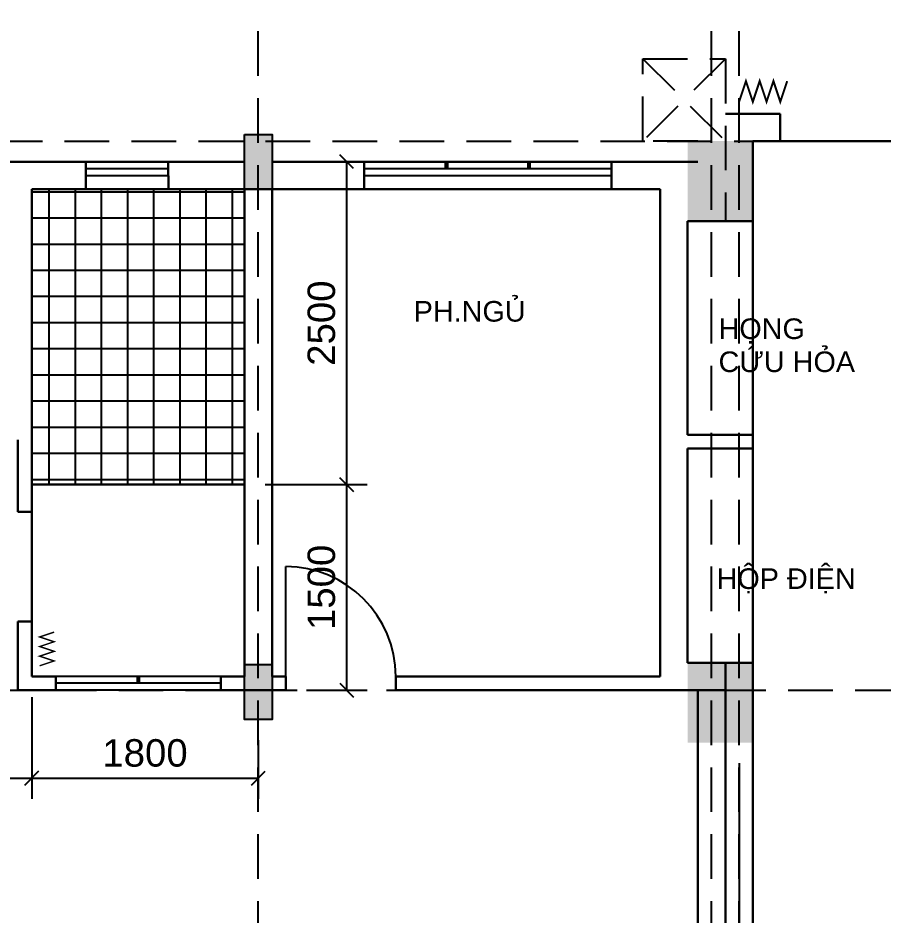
# Model space of a CAD drawing. Extents: x -100 to 171306, y -3236 to 60448.
# Drawn here: x 26802 to 33100, y 13780 to 20316 of the extents above; entities that cross this region are included whole.
import ezdxf

# ---------------------------------------------------------------- set-up
doc = ezdxf.new("R2010")
doc.units = 0
doc.header["$LTSCALE"] = 1300
doc.linetypes.add('HIDDEN', pattern=[0.375, 0.25, -0.125])
doc.layers.get('0').update_dxf_attribs({"linetype": 'CONTINUOUS'})
doc.layers.get('DEFPOINTS').update_dxf_attribs({"linetype": 'CONTINUOUS'})
for name, color, linetype in [('COT', 1, 'CONTINUOUS'), ('CUA', 4, 'CONTINUOUS'), ('HATCH', 5, 'CONTINUOUS'), ('RANH', 2, 'CONTINUOUS'), ('TEXT', 7, 'CONTINUOUS'), ('TIM', 6, 'CONTINUOUS')]:
    doc.layers.add(name, color=color, linetype=linetype)
doc.layers.add('TUONG', color=3, linetype='CONTINUOUS', lineweight=30)
doc.styles.add('VN', font='VHELVEN.TTF')
doc.styles.add('VNI-HELVE', font='VHELVEN.TTF')
doc.dimstyles.new('DIM100S', dxfattribs={"dimscale": 0, "dimtxt": 200, "dimasz": 100, "dimexe": 150, "dimexo": 150, "dimgap": 80, "dimtad": 1, "dimdec": 0, "dimrnd": 50, "dimzin": 0, "dimdsep": 46, "dimtxsty": 'VNI-HELVE', "dimblk1": 'OBLIQUE', "dimblk2": 'OBLIQUE', "dimsah": 1, "dimcen": 0, "dimclrd": 6, "dimclre": 6, "dimclrt": 6, "dimadec": 0, "dimazin": 0, "dimtfac": 1, "dimtdec": 0, "dimtmove": 0, "dimatfit": 3, "dimfxl": 1, "dimtolj": 1, "dimtzin": 0, "dimarcsym": 0})

# ---------------------------------------------------------------- blocks, each defined once
blk = doc.blocks.new('SX')
at = {"layer": 'CUA', "const_width": 15}
blk.add_lwpolyline([(0, 0), (50, 150), (100, 0), (150, 150), (200, 0), (250, 150), (300, 0), (350, 150)], dxfattribs=at)
blk = doc.blocks.new('S12A')
at = {"layer": 'CUA', "color": 4, "linetype": 'Continuous'}
for p, q in [((-600, 50), (600, 50)), ((-600, 0), (600, 0)), ((-600, -50), (600, -50))]:
    blk.add_line(p, q, dxfattribs=at)
at = {"layer": 'CUA', "color": 4, "linetype": 'Continuous', "const_width": 30}
blk.add_lwpolyline([(0, 0), (0, 50)], dxfattribs=at)
blk = doc.blocks.new('PN')
at = {"layer": 'TEXT', "style": 'VN'}
blk.add_text('PH.NGUÛ', height=150, dxfattribs=at).set_placement((-475.6, -53.5))
blk = doc.blocks.new('_OBLIQUE')
at = {"color": 0, "linetype": 'ByBlock'}
blk.add_line((-0.5, -0.5), (0.5, 0.5), dxfattribs=at)
blk = doc.blocks.new('*D225')
at = {"layer": 'DEFPOINTS', "color": 0, "linetype": 'Continuous', "transparency": 16777216}
for p in [(26901.8, 15518.7), (25251.8, 15205.4), (26901.8, 14777.6)]:
    blk.add_point(p, dxfattribs=at)
at = {"layer": 'TIM', "color": 6, "linetype": 'Continuous', "lineweight": -2, "transparency": 16777216}
for p, q in [((26901.8, 15368.7), (26901.8, 14627.6)), ((25251.8, 15055.4), (25251.8, 14627.6)), ((25251.8, 14777.6), (26901.8, 14777.6))]:
    blk.add_line(p, q, dxfattribs=at)
at = {"layer": 'TIM', "color": 6, "linetype": 'Continuous', "lineweight": -2, "transparency": 16777216, "xscale": 100, "yscale": 100, "zscale": 100, "rotation": 180}
blk.add_blockref('_OBLIQUE', (25251.8, 14777.6), dxfattribs=at)
at = {"layer": 'TIM', "color": 6, "linetype": 'Continuous', "lineweight": -2, "transparency": 16777216, "xscale": 100, "yscale": 100, "zscale": 100}
blk.add_blockref('_OBLIQUE', (26901.8, 14777.6), dxfattribs=at)
at = {"layer": 'TIM', "color": 6, "linetype": 'Continuous', "transparency": 16777216, "insert": (26076.8, 14960.3), "char_height": 200, "attachment_point": 5, "style": 'VNI-HELVE'}
blk.add_mtext('\\A1;1800', dxfattribs=at)
blk = doc.blocks.new('*D226')
at = {"layer": 'DEFPOINTS', "color": 0, "linetype": 'Continuous', "transparency": 16777216}
for p in [(26901.8, 15518.7), (28551.8, 15205.4), (28551.8, 14777.6)]:
    blk.add_point(p, dxfattribs=at)
at = {"layer": 'TIM', "color": 6, "linetype": 'Continuous', "lineweight": -2, "transparency": 16777216}
for p, q in [((26901.8, 15368.7), (26901.8, 14627.6)), ((28551.8, 15055.4), (28551.8, 14627.6)), ((26901.8, 14777.6), (28551.8, 14777.6))]:
    blk.add_line(p, q, dxfattribs=at)
at = {"layer": 'TIM', "color": 6, "linetype": 'Continuous', "lineweight": -2, "transparency": 16777216, "xscale": 100, "yscale": 100, "zscale": 100, "rotation": 180}
blk.add_blockref('_OBLIQUE', (26901.8, 14777.6), dxfattribs=at)
at = {"layer": 'TIM', "color": 6, "linetype": 'Continuous', "lineweight": -2, "transparency": 16777216, "xscale": 100, "yscale": 100, "zscale": 100}
blk.add_blockref('_OBLIQUE', (28551.8, 14777.6), dxfattribs=at)
at = {"layer": 'TIM', "color": 6, "linetype": 'Continuous', "transparency": 16777216, "insert": (27726.8, 14960.3), "char_height": 200, "attachment_point": 5, "style": 'VNI-HELVE'}
blk.add_mtext('\\A1;1800', dxfattribs=at)
blk = doc.blocks.new('*D239')
at = {"layer": 'DEFPOINTS', "color": 0, "linetype": 'Continuous', "transparency": 16777216}
for p in [(26051.8, 17243.6), (25869, 15418.7), (26801.8, 15418.7)]:
    blk.add_point(p, dxfattribs=at)
at = {"layer": 'TIM', "color": 6, "linetype": 'Continuous', "lineweight": -2, "transparency": 16777216}
for p, q in [((25901.8, 17243.6), (25719, 17243.6)), ((25869, 17243.6), (25869, 15418.7)), ((26651.8, 15418.7), (25719, 15418.7))]:
    blk.add_line(p, q, dxfattribs=at)
at = {"layer": 'TIM', "color": 6, "linetype": 'Continuous', "lineweight": -2, "transparency": 16777216, "xscale": 100, "yscale": 100, "zscale": 100}
for p, rotation in [((25869, 17243.6), 90), ((25869, 15418.7), 270)]:
    blk.add_blockref('_OBLIQUE', p, dxfattribs=dict(at, rotation=rotation))
at = {"layer": 'TIM', "color": 6, "linetype": 'Continuous', "transparency": 16777216, "insert": (25686.2, 16331.2), "char_height": 200, "attachment_point": 5, "rotation": 90, "style": 'VNI-HELVE'}
blk.add_mtext('\\A1;1800', dxfattribs=at)
blk = doc.blocks.new('*D240')
at = {"layer": 'DEFPOINTS', "color": 0, "linetype": 'Continuous', "transparency": 16777216}
for p in [(28651.8, 19268.7), (28451.8, 16916.5), (29194.5, 16916.5)]:
    blk.add_point(p, dxfattribs=at)
at = {"layer": 'TIM', "color": 6, "linetype": 'Continuous', "lineweight": -2, "transparency": 16777216}
for p, q in [((28801.8, 19268.7), (29344.5, 19268.7)), ((29194.5, 19268.7), (29194.5, 16916.5)), ((28601.8, 16916.5), (29344.5, 16916.5))]:
    blk.add_line(p, q, dxfattribs=at)
at = {"layer": 'TIM', "color": 6, "linetype": 'Continuous', "lineweight": -2, "transparency": 16777216, "xscale": 100, "yscale": 100, "zscale": 100}
for p, rotation in [((29194.5, 19268.7), 90), ((29194.5, 16916.5), 270)]:
    blk.add_blockref('_OBLIQUE', p, dxfattribs=dict(at, rotation=rotation))
at = {"layer": 'TIM', "color": 6, "linetype": 'Continuous', "transparency": 16777216, "insert": (29011.7, 18092.6), "char_height": 200, "attachment_point": 5, "rotation": 90, "style": 'VNI-HELVE'}
blk.add_mtext('\\A1;2500', dxfattribs=at)
blk = doc.blocks.new('*D241')
at = {"layer": 'DEFPOINTS', "color": 0, "linetype": 'Continuous', "transparency": 16777216}
for p in [(28651.8, 16916.5), (28751.8, 15418.7), (29194.5, 15418.7)]:
    blk.add_point(p, dxfattribs=at)
at = {"layer": 'TIM', "color": 6, "linetype": 'Continuous', "lineweight": -2, "transparency": 16777216}
for p, q in [((28801.8, 16916.5), (29344.5, 16916.5)), ((29194.5, 16916.5), (29194.5, 15418.7)), ((28901.8, 15418.7), (29344.5, 15418.7))]:
    blk.add_line(p, q, dxfattribs=at)
at = {"layer": 'TIM', "color": 6, "linetype": 'Continuous', "lineweight": -2, "transparency": 16777216, "xscale": 100, "yscale": 100, "zscale": 100}
for p, rotation in [((29194.5, 16916.5), 90), ((29194.5, 15418.7), 270)]:
    blk.add_blockref('_OBLIQUE', p, dxfattribs=dict(at, rotation=rotation))
at = {"layer": 'TIM', "color": 6, "linetype": 'Continuous', "transparency": 16777216, "insert": (29011.7, 16167.6), "char_height": 200, "attachment_point": 5, "rotation": 90, "style": 'VNI-HELVE'}
blk.add_mtext('\\A1;1500', dxfattribs=at)
blk = doc.blocks.new('*D268')
at = {"layer": 'DEFPOINTS', "color": 0, "linetype": 'Continuous', "transparency": 16777216}
for p in [(32051.8, 15035.8), (34151.8, 13568.7), (34151.8, 12878.6)]:
    blk.add_point(p, dxfattribs=at)
at = {"layer": 'TIM', "color": 6, "linetype": 'Continuous', "lineweight": -2, "transparency": 16777216}
for p, q in [((32051.8, 14885.8), (32051.8, 12728.6)), ((34151.8, 13418.7), (34151.8, 12728.6)), ((32051.8, 12878.6), (34151.8, 12878.6))]:
    blk.add_line(p, q, dxfattribs=at)
at = {"layer": 'TIM', "color": 6, "linetype": 'Continuous', "lineweight": -2, "transparency": 16777216, "xscale": 100, "yscale": 100, "zscale": 100, "rotation": 180}
blk.add_blockref('_OBLIQUE', (32051.8, 12878.6), dxfattribs=at)
at = {"layer": 'TIM', "color": 6, "linetype": 'Continuous', "lineweight": -2, "transparency": 16777216, "xscale": 100, "yscale": 100, "zscale": 100}
blk.add_blockref('_OBLIQUE', (34151.8, 12878.6), dxfattribs=at)
at = {"layer": 'TIM', "color": 6, "linetype": 'Continuous', "transparency": 16777216, "insert": (33101.8, 13061.4), "char_height": 200, "attachment_point": 5, "style": 'VNI-HELVE'}
blk.add_mtext('\\A1;2200', dxfattribs=at)
blk = doc.blocks.new('S18B')
at = {"layer": 'CUA', "color": 4, "linetype": 'Continuous'}
for p, q in [((-900, 100), (900, 100)), ((-900, 50), (900, 50)), ((-900, 0), (900, 0)), ((-900, -100), (900, -100))]:
    blk.add_line(p, q, dxfattribs=at)
at = {"layer": 'CUA', "color": 4, "linetype": 'Continuous', "const_width": 30}
for points in [[(-300, 50), (-300, 100)], [(300, 50), (300, 100)]]:
    blk.add_lwpolyline(points, dxfattribs=at)

msp = doc.modelspace()

# ---------------------------------------------------------------- hatches: boundary and pattern name
at = {"layer": 'HATCH', "linetype": 'Continuous'}
h = msp.add_hatch(dxfattribs=at)
h.set_pattern_fill('NET', color=5, scale=60, style=0)
h.set_pattern_definition([(0, (-212.2, 4e-12), (0, 190.5), []), (90, (-212.2, 4e-12), (-190.5, 1e-14), [])])
h.paths.add_polyline_path([(22051.8, 16916.5), (23601.8, 16916.5), (23601.8, 19068.7), (22051.8, 19068.7)])
h.paths.add_polyline_path([(28451.8, 18668.7), (28451.8, 19068.7), (26901.8, 19068.7), (26901.8, 18817.2), (26901.8, 18217.2), (26901.8, 17137.9), (26901.8, 16916.5), (28451.8, 16916.5), (28451.8, 17468.7)])

# ---------------------------------------------------------------- linework, layer by layer
at = {"layer": 'COT', "linetype": 'Continuous'}
for points in [[(28451.8, 19468.1), (28651.8, 19468.1), (28651.8, 19068.7), (28451.8, 19068.7)], [(28451.8, 15604.8), (28651.8, 15604.8), (28651.8, 15205.4), (28451.8, 15205.4)]]:
    msp.add_lwpolyline(points, close=True, dxfattribs=at)
for points in [[(28451.8, 19068.7), (28651.8, 19068.7), (28451.8, 19468.1), (28651.8, 19468.1)], [(28451.8, 15205.4), (28651.8, 15205.4), (28451.8, 15604.8), (28651.8, 15604.8)]]:
    msp.add_solid(points, dxfattribs=at)
at = {"layer": 'COT', "color": 1, "linetype": 'Continuous'}
for points in [[(31676.8, 18835.8), (31676.8, 19418.7), (31951.8, 18835.8), (31951.9, 19418.7)], [(31876.8, 18835.8), (31876.8, 19418.7), (32151.8, 18835.8), (32151.9, 19418.7)], [(31676.8, 15035.8), (31676.8, 15618.7), (31951.8, 15035.8), (31951.8, 15618.7)], [(31876.8, 15035.8), (31876.8, 15618.7), (32151.8, 15035.8), (32151.9, 15618.7)]]:
    msp.add_solid(points, dxfattribs=at)
at = {"layer": 'CUA', "color": 4, "linetype": 'Continuous'}
for p, q in [((27092.3, 19268), (27692.3, 19268)), ((27296.7, 19218.2), (27896.7, 19218.2)), ((27296.7, 19168.2), (27896.7, 19168.2)), ((28751.8, 15518.7), (28751.8, 16318.7))]:
    msp.add_line(p, q, dxfattribs=at)
msp.add_arc((28751.8, 15518.7), 800, 0, 90, dxfattribs=at)
at = {"layer": 'RANH', "color": 2, "linetype": 'HIDDEN'}
for p, q in [((28551.8, 7218.7), (28551.8, 28379.8)), ((31851.8, 7218.7), (31851.8, 28379.8)), ((32051.8, 7218.7), (32051.8, 28379.8)), ((31351.8, 20018.7), (31951.8, 19418.7)), ((31951.8, 20018.7), (31351.8, 19418.7)), ((31351.8, 19418.7), (31351.8, 20018.7)), ((31351.8, 20018.7), (31951.8, 20018.7)), ((31951.8, 20018.7), (31951.8, 18835.8)), ((11541.9, 19418.7), (64573, 19418.7)), ((31751.8, 19418.7), (31351.8, 19418.7)), ((5597.7, 15418.7), (64573, 15418.7))]:
    msp.add_line(p, q, dxfattribs=at)
at = {"layer": 'TUONG', "color": 3}
for p, q in [((31951.8, 19618.7), (32351.8, 19618.7)), ((32151.8, 19618.7), (32351.8, 19618.7)), ((32351.8, 19418.7), (32351.8, 19618.7)), ((32351.8, 19418.7), (32351.8, 19618.7)), ((32151.8, 17718.7), (32151.8, 19418.7)), ((32151.8, 19418.7), (32351.8, 19418.7)), ((32151.8, 19418.7), (32351.8, 19418.7)), ((25351.8, 19268.7), (28451.8, 19268.7)), ((25351.8, 19268.7), (28451.8, 19268.7)), ((27296.4, 19067.8), (27296.3, 19267.8)), ((31751.8, 19268.7), (28651.8, 19268.7)), ((29322.1, 19068.7), (29322.1, 19268.7)), ((31122.1, 19068.7), (31122.1, 19268.7)), ((31122.1, 19068.7), (31122.1, 19268.7)), ((26901.8, 16718.6), (26901.8, 19068.7)), ((28451.8, 19068.7), (26901.8, 19068.7)), ((28451.8, 19068.7), (26901.8, 19068.7)), ((28451.8, 19068.7), (31476.8, 19068.7)), ((28451.8, 15518.7), (28451.8, 19068.7)), ((28651.8, 15518.7), (28651.8, 19068.7)), ((31676.8, 18835.8), (32151.8, 18835.8)), ((31676.8, 17279.1), (31676.8, 18835.8)), ((32151.8, 18635.8), (32151.8, 18835.8)), ((32151.8, 18835.8), (32151.8, 18835.8)), ((26901.8, 17137.9), (26901.8, 18217.2)), ((28451.8, 15618.7), (28451.8, 17468.7)), ((26901.8, 17368.7), (26901.8, 17368.7)), ((32151.8, 17279.1), (31676.8, 17279.1)), ((32151.8, 17179.1), (32151.8, 17279.1)), ((26801.8, 16718.6), (26801.8, 17243.6)), ((31676.8, 17179.1), (31676.8, 15618.7)), ((32151.8, 17179.1), (31676.8, 17179.1)), ((32151.8, 17018.7), (32151.8, 15618.7)), ((26801.8, 15418.7), (26801.8, 15918.6)), ((26901.8, 15518.7), (26901.8, 15918.6)), ((32151.8, 15818.7), (32151.8, 15618.7)), ((31676.8, 15618.7), (32151.9, 15618.7)), ((31951.8, 11617.4), (31951.8, 15618.7)), ((26901.8, 15518.7), (27077.9, 15518.7)), ((28277.9, 15518.7), (28451.8, 15518.7)), ((28651.8, 15518.7), (28751.8, 15518.7)), ((28751.8, 15518.7), (28751.8, 15418.7)), ((29551.8, 15518.7), (29551.8, 15418.7)), ((29551.8, 15518.7), (31476.8, 15518.7)), ((27077.9, 15418.7), (26801.8, 15418.7)), ((28451.8, 15418.7), (28277.9, 15418.7)), ((28751.8, 15418.7), (28451.8, 15418.7)), ((31951.8, 15418.7), (29551.8, 15418.7)), ((31751.8, 7618.1), (31751.8, 15418.7)), ((32151.8, 15118.7), (32151.8, 8418.7))]:
    msp.add_line(p, q, dxfattribs=at)
at = {"layer": 'TUONG', "color": 3, "linetype": 'ByBlock'}
for p, q in [((32151.8, 7618.1), (32151.8, 19418.7)), ((32151.8, 19418.7), (34151.8, 19418.7)), ((26901.8, 16718.6), (26801.8, 16718.6)), ((26901.8, 15918.6), (26901.8, 16718.6)), ((26901.8, 15918.6), (26801.8, 15918.6)), ((27077.9, 15518.7), (27077.9, 15418.7)), ((28277.9, 15518.7), (28277.9, 15418.7))]:
    msp.add_line(p, q, dxfattribs=at)
at = {"layer": 'TUONG', "color": 3, "linetype": 'Continuous'}
for points in [[(27896.6, 19268.7), (27896.7, 19068.7)], [(31476.8, 15518.7), (31476.8, 19068.7)], [(26901.8, 16916.5), (28451.8, 16916.5)]]:
    msp.add_lwpolyline(points, dxfattribs=at)

# ---------------------------------------------------------------- block references
at = {"layer": 'CUA', "color": 4, "linetype": 'Continuous'}
for name, p in [('SX', (32051.9, 19705.8)), ('S18B', (30222.1, 19168.7))]:
    msp.add_blockref(name, p, dxfattribs=at)
at = {"layer": 'CUA', "color": 4, "linetype": 'Continuous', "xscale": -0.6999999999970896, "yscale": 0.6999999999970896, "zscale": 0.7, "rotation": 270}
msp.add_blockref('SX', (26960.1, 15596.6), dxfattribs=at)
at = {"layer": 'CUA', "color": 4, "linetype": 'Continuous', "xscale": -1}
msp.add_blockref('S12A', (27677.9, 15468.7), dxfattribs=at)
at = {"layer": 'TEXT', "color": 7}
msp.add_blockref('PN', (30158.5, 18157.3), dxfattribs=at)

# ---------------------------------------------------------------- texts
at = {"layer": 'TEXT', "color": 7, "style": 'VN'}
for s, p in [('HOÏNG', (31902.4, 17977)), ('CÖÙU HOÛA', (31902.4, 17736.3)), ('HOÄP ÑIEÄN', (31888.2, 16156.2))]:
    msp.add_text(s, height=150, dxfattribs=at).set_placement(p)

# ---------------------------------------------------------------- dimensions: what is measured, and where the dimension line sits
at = {"layer": 'TIM', "color": 6, "linetype": 'Continuous'}
dim = msp.add_linear_dim(base=(29194.5, 16916.5), p1=(28651.8, 19268.7), p2=(28451.8, 16916.5), angle=90, text='2500', dimstyle='DIM100S', override={"dimscale": 1}, dxfattribs=at)
dim.commit()
dim.dimension.update_dxf_attribs({"geometry": '*D240', "text_midpoint": (29011.7, 18092.6)})
for base, p1, p2, picture, middle in [((25869, 15418.7), (26051.8, 17243.6), (26801.8, 15418.7), '*D239', (25686.2, 16331.2)), ((29194.5, 15418.7), (28651.8, 16916.5), (28751.8, 15418.7), '*D241', (29011.7, 16167.6))]:
    dim = msp.add_linear_dim(base=base, p1=p1, p2=p2, angle=90, dimstyle='DIM100S', override={"dimscale": 1}, dxfattribs=at)
    dim.commit()
    dim.dimension.update_dxf_attribs({"geometry": picture, "text_midpoint": middle})
for base, p1, p2, text, picture, middle in [((26901.8, 14777.6), (25251.8, 15205.4), (26901.8, 15518.7), '1800', '*D225', (26076.8, 14960.3)), ((28551.8, 14777.6), (26901.8, 15518.7), (28551.8, 15205.4), '1800', '*D226', (27726.8, 14960.3)), ((34151.8, 12878.6), (32051.8, 15035.8), (34151.8, 13568.7), '2200', '*D268', (33101.8, 13061.4))]:
    dim = msp.add_linear_dim(base=base, p1=p1, p2=p2, text=text, dimstyle='DIM100S', override={"dimscale": 1}, dxfattribs=at)
    dim.commit()
    dim.dimension.update_dxf_attribs({"geometry": picture, "text_midpoint": middle})

doc.saveas('drawing.dxf')
